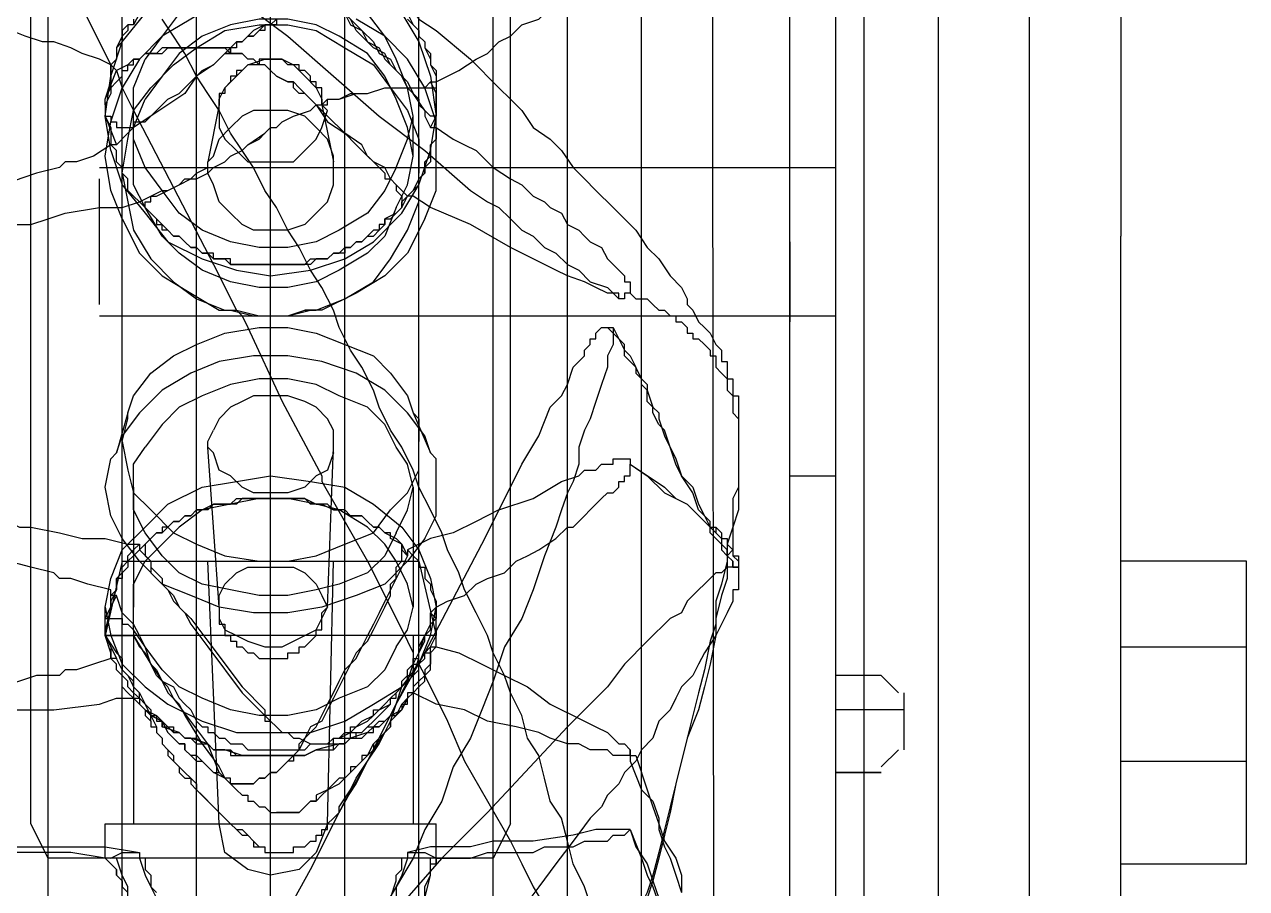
# Model space of a CAD drawing. Header units: millimetres. Extents: x 183355 to 194386, y -190559 to -183233.
# Drawn here: x 186715.4 to 186856, y -186928.1 to -186828.7 of the extents above; entities that cross this region are included whole.
import ezdxf

# ---------------------------------------------------------------- set-up
doc = ezdxf.new("R2010")
doc.units = ezdxf.units.MM
doc.header["$LTSCALE"] = 13
doc.layers.add('1', color=4, linetype='Continuous')

# ---------------------------------------------------------------- blocks, each defined once
blk = doc.blocks.new('A$C6BCA710F')
at = {"layer": '1'}
for points in [[(95.86, 525.93), (95.86, 5.25)], [(104.4, 525.27), (104.4, 5.25)], [(112.93, 525.27), (112.93, 5.25)], [(121.47, 525.27), (121.47, 5.25)], [(130, 525.27), (130, 5.25)], [(138.54, 525.27), (138.54, 5.25)], [(147.08, 525.27), (147.08, 5.25)], [(155.61, 525.27), (155.61, 5.25)], [(164.15, 524.61), (164.15, 5.25)], [(172.68, 523.3), (172.03, 7.22)], [(181.22, 520.02), (181.22, 10.51)], [(189.75, 515.42), (189.75, 15.1)], [(198.29, 508.86), (198.29, 21.67)], [(162.83, 332.23), (163.49, 334.2), (164.8, 336.17), (165.46, 338.14), (166.12, 340.11)], [(208.79, 461.58), (208.79, 216.02)], [(219.3, 461.58), (219.3, 263.95)], [(162.83, 332.23), (164.15, 335.52), (164.8, 337.49), (165.46, 338.8), (166.12, 340.77)], [(163.49, 323.7), (164.8, 327.64), (165.46, 329.61), (166.12, 331.58), (166.77, 333.55), (168.09, 335.52), (168.74, 337.49), (168.74, 339.46)], [(160.86, 275.77), (160.86, 276.42), (160.21, 277.74), (160.21, 278.39), (160.21, 279.05), (159.55, 281.02), (158.89, 282.99), (158.24, 284.96), (157.58, 286.27), (156.92, 288.24), (156.92, 290.21), (156.27, 292.18), (155.61, 293.49), (154.95, 295.46), (154.3, 297.43), (152.98, 300.72), (151.67, 304.66), (150.36, 307.94), (148.39, 311.22), (147.08, 315.16), (145.76, 318.44), (144.45, 321.73), (142.48, 325.01), (141.17, 328.95), (139.2, 332.23), (137.88, 335.52), (135.91, 338.8), (133.94, 342.08)], [(174.65, 300.72), (175.31, 300.72), (175.31, 301.37), (175.31, 302.03), (175.31, 302.69), (175.31, 303.34), (175.31, 304), (175.31, 304.66), (174.65, 304.66), (174.65, 305.97), (174, 307.28), (173.34, 308.6), (172.68, 309.91), (171.37, 311.88), (170.71, 313.19), (170.06, 314.51), (168.74, 315.82), (168.09, 317.13), (167.43, 318.44), (166.12, 319.76), (165.46, 321.73), (164.15, 323.04), (163.49, 324.35), (162.18, 325.67), (161.52, 326.98), (160.21, 328.29), (159.55, 329.61), (158.24, 330.92), (156.27, 333.55), (154.3, 336.17), (152.33, 338.8), (150.36, 341.43)], [(175.31, 302.03), (174.65, 302.03), (174, 302.03), (173.34, 302.69), (172.68, 302.69), (172.03, 303.34), (171.37, 304), (170.71, 304.66), (169.4, 305.97), (168.74, 307.28), (167.43, 307.94), (164.8, 310.57), (162.18, 313.19), (160.21, 315.82), (155.61, 320.41), (146.42, 330.26), (141.17, 335.52), (136.57, 340.77)], [(162.83, 324.35), (164.15, 327.64), (165.46, 328.95), (166.12, 330.92), (166.12, 332.23), (166.77, 334.2), (167.43, 335.52), (168.09, 337.49), (168.74, 339.46)], [(122.78, 342.74), (126.06, 336.83), (129.35, 330.26), (132.63, 324.35), (135.91, 317.79), (139.2, 311.88), (145.76, 299.4), (149.05, 292.84), (150.36, 290.21), (152.33, 286.93), (153.64, 283.65), (154.95, 282.33), (155.61, 281.02), (156.27, 279.05), (157.58, 277.74), (157.58, 277.08), (158.24, 276.42), (158.24, 275.77), (158.89, 275.77), (158.89, 275.11), (159.55, 274.45), (160.21, 274.45)], [(103.74, 337.49), (104.4, 338.14), (104.4, 338.8), (105.05, 339.46)], [(135.26, 340.11), (135.91, 338.14), (135.91, 337.49), (136.57, 336.83), (136.57, 336.17), (136.57, 335.52)], [(137.23, 335.52), (136.57, 337.49), (135.91, 338.8), (135.91, 340.11)], [(105.05, 340.11), (105.05, 338.8), (104.4, 337.49), (103.74, 335.52)], [(106.37, 335.52), (107.02, 337.49), (107.68, 338.8), (108.34, 339.46)], [(107.02, 335.52), (107.02, 336.17), (107.02, 336.83), (107.68, 337.49), (107.68, 338.8), (108.34, 340.11)], [(139.2, 340.77), (139.2, 338.8), (139.85, 337.49), (139.85, 336.83), (139.85, 336.17)], [(139.2, 340.11), (139.85, 337.49), (139.85, 335.52)], [(158.24, 340.77), (157.58, 338.8), (156.27, 336.17), (155.61, 333.55), (154.95, 330.92), (153.64, 328.95), (152.98, 326.32), (152.33, 323.7), (151.02, 321.73), (150.36, 319.1), (149.05, 316.48), (148.39, 314.51), (147.08, 311.88), (146.42, 309.91), (145.11, 307.28), (143.79, 304.66), (143.14, 302.69), (141.82, 300.06), (141.17, 298.09), (139.85, 295.46), (138.54, 292.84), (137.88, 290.87), (136.57, 288.24), (135.26, 286.27), (133.94, 283.65), (133.29, 281.68), (131.97, 279.05), (130.66, 277.08), (129.35, 274.45), (128.69, 272.48), (127.38, 269.86), (126.06, 267.89), (124.75, 265.26), (123.44, 263.29), (122.13, 260.67), (120.81, 258.7), (119.5, 256.07), (118.19, 254.1), (116.87, 252.13), (115.56, 249.5), (114.25, 247.53), (112.93, 245.56), (111.62, 242.94), (110.31, 240.97), (108.99, 239)], [(117.53, 272.48), (118.19, 273.14), (118.84, 274.45), (122.78, 282.99), (127.38, 291.52), (127.38, 292.18), (132.63, 301.37), (133.94, 304), (137.23, 310.57), (137.88, 311.88), (137.88, 313.19), (138.54, 313.19), (139.2, 314.51), (141.82, 319.76), (143.79, 324.35), (146.42, 328.95), (149.05, 333.55), (150.36, 336.17), (151.67, 338.8), (153.64, 342.08)], [(166.77, 332.23), (166.12, 334.86), (165.46, 337.49), (164.8, 339.46), (164.15, 340.77), (164.15, 342.08), (164.15, 342.74), (163.49, 343.4), (163.49, 344.71), (162.83, 345.36), (162.83, 346.02), (162.18, 346.68), (162.18, 347.99), (161.52, 349.3), (160.21, 350.62), (160.21, 351.27)], [(166.77, 332.89), (166.12, 335.52), (165.46, 338.14), (164.8, 340.11), (164.8, 340.77), (164.8, 341.43), (164.15, 342.74), (164.15, 343.4), (163.49, 344.05), (163.49, 344.71), (162.83, 345.36), (162.83, 346.68), (162.18, 347.99), (161.52, 349.3), (160.86, 351.27)], [(186.47, 184.5), (186.47, 340.77)], [(103.74, 337.49), (103.74, 336.83), (103.08, 336.17), (102.43, 335.52)], [(102.43, 335.52), (103.08, 336.17), (103.74, 336.83), (103.74, 337.49)], [(128.03, 331.58), (126.72, 334.86), (124.75, 336.83), (121.47, 337.49), (118.84, 336.83), (116.22, 334.86), (115.56, 331.58)], [(139.85, 336.17), (140.51, 336.17), (140.51, 335.52)], [(140.51, 335.52), (140.51, 336.17)], [(219.3, 336.17), (233.75, 336.17), (233.75, 301.37), (219.3, 301.37)], [(103.08, 335.52), (102.43, 335.52), (98.49, 334.86), (93.89, 334.86), (89.95, 334.86), (85.36, 334.86), (76.82, 334.2), (72.88, 334.2), (70.91, 334.2), (69.6, 333.55), (68.94, 333.55), (68.29, 333.55)], [(68.29, 333.55), (68.94, 333.55), (69.6, 333.55), (70.91, 333.55), (72.88, 333.55), (76.82, 333.55), (85.36, 334.2), (89.95, 334.2), (93.89, 334.2), (102.43, 334.2), (106.37, 334.86)], [(95.86, 335.52), (93.89, 331.58)], [(147.08, 335.52), (95.86, 335.52)], [(95.86, 335.52), (95.86, 314.51)], [(140.51, 335.52), (102.43, 335.52)], [(102.43, 335.52), (102.43, 331.58)], [(103.08, 335.52), (104.4, 334.86), (106.37, 334.86)], [(106.37, 334.86), (106.37, 335.52)], [(107.68, 319.76), (107.68, 320.41), (108.34, 320.41), (108.34, 321.07), (108.99, 321.73), (108.99, 322.38), (109.65, 323.04), (110.31, 323.7), (110.31, 324.35), (110.96, 325.01), (110.96, 325.67), (111.62, 326.32), (112.28, 326.32), (112.93, 326.98), (112.93, 327.64), (114.25, 328.95), (114.9, 329.61), (115.56, 330.26), (116.22, 330.92), (116.87, 331.58), (117.53, 332.23), (118.19, 332.89), (118.84, 332.89), (119.5, 333.55), (119.5, 334.2), (120.16, 334.2), (120.81, 334.2), (120.81, 334.86), (121.47, 334.86), (122.13, 334.86), (122.78, 334.86)], [(107.68, 319.1), (108.34, 320.41), (108.34, 321.07), (108.99, 321.73), (108.99, 322.38), (109.65, 323.04), (109.65, 323.7), (110.31, 324.35), (110.96, 325.01), (111.62, 325.67), (112.28, 326.32), (112.28, 326.98), (112.93, 327.64), (113.59, 328.29), (114.9, 329.61), (115.56, 330.26), (116.22, 330.92), (116.87, 331.58), (117.53, 332.23), (118.19, 332.23), (118.84, 332.89), (119.5, 333.55), (120.16, 334.2), (120.81, 334.2), (120.81, 334.86), (121.47, 334.86), (122.13, 334.86), (122.78, 334.86)], [(122.78, 334.86), (124.09, 334.86), (124.09, 334.2), (124.75, 334.2), (125.41, 334.2), (126.06, 333.55)], [(137.23, 334.86), (137.23, 335.52)], [(137.23, 334.86), (139.2, 334.86), (140.51, 335.52), (143.14, 335.52), (144.45, 335.52), (146.42, 334.86), (147.73, 334.86), (149.05, 334.86), (150.36, 334.86), (151.67, 334.86), (152.98, 334.2), (154.95, 334.2), (156.27, 334.2), (157.58, 333.55), (158.89, 333.55), (159.55, 333.55), (160.21, 333.55), (160.86, 332.89), (161.52, 332.89), (162.18, 332.89), (162.83, 332.23)], [(156.27, 332.89), (151.67, 333.55), (149.05, 333.55), (147.08, 333.55), (144.45, 334.2), (142.48, 334.2), (139.85, 334.2), (137.23, 334.86)], [(140.51, 335.52), (140.51, 331.58)], [(149.05, 331.58), (147.08, 335.52)], [(147.08, 335.52), (147.08, 295.46)], [(126.06, 333.55), (126.72, 333.55), (126.72, 332.89), (127.38, 332.89), (127.38, 332.23), (128.03, 332.23), (128.03, 331.58), (128.69, 330.92), (129.35, 330.26), (130, 328.95), (131.32, 326.98), (131.97, 325.67), (132.63, 324.35), (133.94, 322.38), (134.6, 321.07), (135.26, 319.76), (135.91, 317.79), (136.57, 316.48), (137.23, 315.16), (137.88, 313.19), (138.54, 311.88), (139.2, 309.91)], [(126.06, 333.55), (126.72, 333.55), (126.72, 332.89), (127.38, 332.89), (127.38, 332.23), (128.03, 332.23), (128.03, 331.58), (128.69, 330.92), (129.35, 330.26), (129.35, 329.61), (130.66, 327.64), (131.32, 326.32), (132.63, 324.35), (133.29, 323.04), (134.6, 321.07), (135.26, 319.76), (135.91, 317.79), (136.57, 315.82), (137.88, 314.51), (138.54, 312.54), (138.54, 311.88), (139.2, 310.57), (139.2, 309.91), (139.85, 308.6), (139.85, 307.28), (140.51, 306.63)], [(161.52, 332.23), (160.86, 332.23), (160.21, 332.23), (158.89, 332.23), (156.27, 332.89)], [(162.83, 332.23), (162.18, 332.23), (161.52, 332.23)], [(172.68, 309.91), (172.03, 313.19), (171.37, 315.82), (170.71, 318.44), (169.4, 321.73), (168.09, 326.98), (167.43, 330.26), (166.77, 332.89)], [(172.03, 310.57), (171.37, 313.85), (170.71, 316.48), (170.06, 319.1), (169.4, 321.73), (168.09, 326.98), (167.43, 329.61), (166.77, 332.23)], [(93.89, 331.58), (93.89, 315.16)], [(102.43, 331.58), (140.51, 331.58)], [(105.71, 309.91), (105.71, 331.58)], [(115.56, 331.58), (114.25, 301.37)], [(115.56, 331.58), (128.03, 331.58)], [(128.03, 331.58), (128.69, 301.37)], [(137.88, 309.91), (137.88, 331.58)], [(149.05, 331.58), (149.05, 292.84)], [(118.19, 328.29), (118.84, 328.29), (118.84, 328.95), (119.5, 328.95), (120.16, 329.61), (120.81, 329.61), (121.47, 330.26), (122.13, 330.26)], [(122.13, 330.26), (122.78, 330.26), (123.44, 330.26), (124.09, 330.26), (124.75, 330.26), (125.41, 329.61), (126.06, 328.95), (126.72, 328.95), (127.38, 328.29), (128.03, 327.64), (129.35, 326.98), (130, 326.32), (130.66, 325.67), (131.32, 325.01), (131.97, 324.35), (132.63, 323.7), (133.29, 322.38), (133.94, 321.73), (134.6, 321.07)], [(137.23, 317.13), (136.57, 318.44), (135.91, 319.1), (135.26, 319.76), (135.26, 320.41), (134.6, 321.07), (133.94, 321.73), (133.29, 322.38), (133.29, 323.04), (132.63, 323.7), (131.97, 323.7), (131.97, 324.35), (131.32, 325.01), (130.66, 325.01), (130.66, 325.67), (130, 326.32), (129.35, 326.32), (128.69, 326.98), (128.03, 327.64), (126.72, 328.29), (126.72, 328.95), (126.06, 328.95), (125.41, 329.61), (124.75, 330.26), (124.09, 330.26), (123.44, 330.26), (122.78, 330.26), (122.13, 330.26)], [(102.43, 307.94), (103.08, 307.94), (103.74, 307.94), (104.4, 307.94), (104.4, 308.6), (105.05, 308.6), (105.71, 309.25), (105.71, 309.91), (107.68, 313.19), (108.99, 315.16), (109.65, 316.48), (110.96, 317.79), (111.62, 319.1), (113.59, 322.38), (115.56, 325.01), (116.22, 326.32), (116.87, 326.98), (117.53, 327.64), (118.19, 328.29)], [(118.19, 328.29), (117.53, 327.64), (116.87, 326.98), (116.87, 326.32), (116.22, 326.32), (115.56, 325.67), (114.25, 322.38), (112.28, 319.76), (110.31, 317.13), (109.65, 315.82), (108.34, 314.51), (107.68, 313.19), (107.02, 311.22), (106.37, 309.91), (105.71, 308.6), (105.05, 307.94), (104.4, 307.28), (103.74, 305.31), (103.08, 305.31)], [(104.4, 312.54), (104.4, 313.85), (105.05, 314.51), (105.71, 315.82), (106.37, 316.48), (107.02, 317.79), (107.68, 318.44), (107.68, 319.1), (108.34, 319.1), (108.99, 319.76), (109.65, 321.07), (110.31, 321.73), (110.96, 322.38), (111.62, 322.38), (111.62, 323.04), (112.28, 323.7), (112.93, 324.35), (113.59, 324.35), (114.25, 325.01), (114.9, 325.67), (115.56, 325.67), (116.22, 326.32), (116.87, 326.98), (117.53, 326.98), (118.19, 326.98), (118.84, 326.98), (119.5, 326.98), (120.16, 326.32), (120.81, 326.32), (121.47, 325.67), (122.13, 325.67), (122.78, 325.01), (123.44, 324.35), (124.09, 323.7), (124.75, 323.04), (124.75, 322.38), (126.72, 320.41), (127.38, 319.1), (128.03, 317.79), (128.69, 316.48), (129.35, 315.16), (130, 313.85), (131.32, 312.54), (131.97, 311.22), (132.63, 310.57), (133.29, 309.25), (133.94, 307.94), (134.6, 306.63), (135.26, 305.31), (135.26, 304.66), (135.26, 304), (135.91, 303.34), (135.91, 302.69), (135.91, 302.03), (136.57, 301.37), (136.57, 300.72), (136.57, 300.06), (136.57, 299.4)], [(137.23, 300.72), (136.57, 302.03), (135.91, 303.34), (135.26, 304.66), (134.6, 305.97), (133.94, 307.28), (133.29, 308.6), (132.63, 309.91), (131.97, 311.22), (131.32, 311.88), (130.66, 313.19), (130, 314.51), (129.35, 315.82), (128.69, 317.13), (128.03, 318.44), (127.38, 319.76), (126.06, 320.41), (125.41, 321.73), (124.75, 323.04), (124.09, 323.7), (124.09, 324.35), (123.44, 324.35), (122.78, 325.01), (122.13, 325.67), (121.47, 325.67), (120.81, 326.32), (120.16, 326.32), (119.5, 326.98), (118.84, 326.98), (118.19, 326.98), (117.53, 326.98), (116.87, 326.98), (116.22, 326.32), (114.9, 325.67), (114.25, 325.01), (113.59, 324.35), (112.93, 323.7), (112.28, 323.7), (111.62, 323.04), (111.62, 322.38), (110.96, 322.38), (110.31, 321.73), (109.65, 321.07), (108.99, 319.76)], [(191.72, 325.67), (186.47, 325.67), (191.72, 325.67), (186.47, 325.67)], [(193.69, 323.04), (191.72, 325.01)], [(107.02, 318.44), (108.34, 319.1), (108.34, 319.76), (108.99, 319.76), (109.65, 320.41), (110.31, 320.41), (110.31, 321.07), (110.96, 321.07), (111.62, 321.73), (112.28, 321.73), (112.93, 321.73), (113.59, 322.38), (114.25, 322.38), (114.9, 323.04), (115.56, 323.04), (116.22, 323.04), (116.87, 323.04), (117.53, 323.7), (118.19, 323.7), (118.84, 323.7), (119.5, 323.7), (120.16, 323.7), (120.81, 323.7), (121.47, 323.7), (122.13, 323.7), (122.78, 323.7), (123.44, 323.7), (124.09, 323.7), (124.75, 323.7), (125.41, 323.7)], [(136.57, 318.44), (135.91, 319.1), (135.26, 319.1), (133.94, 320.41), (133.29, 320.41), (132.63, 321.07), (130.66, 321.73), (130, 322.38), (129.35, 322.38), (126.72, 323.04), (125.41, 323.7), (123.44, 323.7), (122.78, 323.7), (121.47, 323.7), (119.5, 323.7), (118.84, 323.7), (118.19, 323.7), (116.22, 323.04), (114.9, 323.04), (114.25, 322.38), (112.28, 321.73), (111.62, 321.73), (110.96, 321.07), (108.99, 320.41), (108.99, 319.76), (107.68, 319.1)], [(107.68, 319.1), (108.99, 319.76), (108.99, 320.41), (109.65, 320.41), (110.31, 321.07), (110.96, 321.07), (111.62, 321.73), (112.28, 321.73), (112.93, 322.38), (113.59, 322.38), (114.25, 322.38), (114.9, 323.04), (115.56, 323.04), (116.22, 323.04), (116.87, 323.04), (116.87, 323.7), (117.53, 323.7), (118.19, 323.7), (118.84, 323.7), (119.5, 323.7), (120.16, 323.7), (120.81, 323.7), (121.47, 323.7), (122.13, 323.7), (122.78, 323.7), (123.44, 323.7), (124.09, 323.7), (125.41, 323.7)], [(125.41, 323.7), (126.72, 323.04)], [(161.52, 323.7), (160.86, 323.7), (160.21, 323.04), (158.24, 323.04), (156.92, 322.38), (155.61, 322.38), (153.64, 321.73), (152.33, 321.07), (149.7, 320.41), (146.42, 319.76), (143.79, 318.44), (140.51, 317.79), (137.88, 316.48), (137.23, 316.48)], [(162.83, 323.7), (162.18, 323.7), (161.52, 323.7)], [(162.83, 323.7), (162.83, 324.35)], [(162.83, 323.7), (162.83, 323.04)], [(162.83, 323.04), (162.83, 323.7), (163.49, 323.7)], [(219.3, 324.35), (233.75, 324.35)], [(105.71, 309.91), (106.37, 311.22), (107.02, 311.88), (107.68, 313.19), (108.34, 313.85), (108.99, 315.16), (110.31, 315.82), (110.96, 317.13), (111.62, 317.79), (112.28, 318.44), (112.93, 319.76), (113.59, 320.41), (114.25, 320.41), (114.25, 321.07), (114.9, 321.07), (115.56, 321.73), (116.22, 321.73), (116.87, 322.38), (117.53, 322.38), (118.19, 322.38), (118.84, 323.04), (119.5, 323.04), (120.16, 323.04), (120.81, 323.04), (121.47, 323.04), (122.13, 323.04), (122.78, 323.04), (123.44, 323.04), (124.09, 323.04), (124.75, 323.04), (125.41, 323.04), (126.06, 322.38), (126.72, 322.38), (127.38, 322.38), (128.03, 322.38), (128.69, 321.73), (129.35, 321.73), (130, 321.73), (130.66, 321.73), (130.66, 321.07), (131.32, 321.07), (131.97, 321.07), (132.63, 320.41), (133.29, 320.41), (133.94, 319.76), (134.6, 319.76), (135.26, 319.1), (136.57, 318.44)], [(107.02, 299.4), (107.02, 300.06), (107.02, 300.72), (107.68, 301.37), (107.68, 302.03), (108.34, 302.69), (108.99, 303.34), (108.99, 304), (109.65, 304.66), (110.31, 305.31), (110.96, 306.63), (112.28, 307.94), (114.25, 310.57), (118.19, 315.82), (120.81, 318.44), (120.81, 319.1), (121.47, 319.76), (122.13, 320.41), (122.78, 321.07), (123.44, 321.07), (124.09, 321.73), (124.75, 321.73), (126.06, 322.38)], [(126.06, 322.38), (126.72, 322.38), (127.38, 322.38), (128.03, 322.38), (128.69, 322.38), (128.69, 321.73), (129.35, 321.73), (130.66, 321.07), (130.66, 320.41), (131.32, 320.41), (132.63, 319.76), (133.29, 319.1), (133.29, 318.44), (133.94, 318.44), (134.6, 317.79), (135.26, 317.13), (135.91, 316.48), (136.57, 315.82), (137.23, 315.16), (137.23, 314.51), (137.88, 314.51), (138.54, 313.85), (138.54, 313.19), (139.2, 312.54), (139.2, 311.88), (139.85, 311.88), (139.85, 311.22), (140.51, 309.91)], [(126.06, 322.38), (126.72, 322.38), (127.38, 322.38), (128.03, 322.38), (128.69, 322.38), (128.69, 321.73), (129.35, 321.73), (130, 321.07), (130.66, 321.07), (131.32, 320.41), (131.97, 319.76), (133.29, 319.1), (133.94, 318.44), (135.26, 317.79), (135.26, 317.13), (135.91, 316.48), (136.57, 315.82), (137.23, 315.16), (137.88, 314.51), (137.88, 313.85), (138.54, 313.19), (139.2, 312.54), (139.2, 311.88), (139.85, 311.22)], [(126.72, 323.04), (128.03, 323.04), (128.69, 323.04), (129.35, 322.38), (130, 322.38), (130.66, 321.73), (131.32, 321.73), (131.97, 321.73), (132.63, 321.07), (133.29, 321.07), (133.29, 320.41), (133.94, 320.41), (134.6, 319.76), (135.26, 319.1), (135.91, 319.1), (136.57, 317.79), (137.23, 317.79), (137.23, 317.13), (137.88, 316.48), (138.54, 315.82), (139.2, 315.16), (139.2, 314.51), (139.85, 313.85), (139.85, 313.19), (139.85, 312.54), (139.85, 311.88), (140.51, 311.22), (140.51, 310.57), (140.51, 309.25)], [(126.72, 323.04), (127.38, 323.04), (128.03, 323.04), (128.69, 323.04), (128.69, 322.38), (129.35, 322.38), (130, 322.38), (130.66, 321.73), (131.32, 321.73), (131.32, 321.07), (131.97, 321.07), (132.63, 320.41), (133.29, 319.76), (133.94, 319.1), (134.6, 318.44), (135.26, 317.79), (135.26, 317.13), (135.91, 317.13), (135.91, 316.48), (136.57, 315.82), (136.57, 315.16), (137.23, 314.51), (137.23, 313.85), (137.88, 313.19), (137.88, 312.54), (138.54, 312.54), (138.54, 311.22), (139.2, 309.91)], [(140.51, 311.22), (143.14, 311.88), (145.76, 313.19), (148.39, 314.51), (151.02, 315.82), (153.64, 317.79), (154.95, 318.44), (156.27, 319.1), (157.58, 319.76), (158.89, 320.41), (160.21, 321.07), (160.86, 321.73), (161.52, 322.38), (162.18, 322.38), (162.83, 323.04)], [(194.35, 323.04), (194.35, 316.48)], [(106.37, 300.06), (107.68, 301.37), (107.68, 302.69), (108.34, 303.34), (109.65, 304.66), (110.31, 305.97), (111.62, 307.28), (112.28, 308.6), (114.25, 311.22), (118.19, 316.48), (119.5, 317.79), (120.16, 318.44), (120.81, 319.1), (120.81, 319.76), (121.47, 319.76), (122.13, 320.41), (122.78, 321.07)], [(107.02, 315.82), (109.65, 317.79), (113.59, 319.76), (117.53, 321.07), (121.47, 321.07), (126.06, 321.07), (130, 319.76), (133.29, 317.79), (136.57, 315.82), (138.54, 313.19), (139.85, 309.91), (140.51, 306.63)], [(134.6, 321.07), (135.26, 320.41), (135.26, 319.76), (135.91, 319.1), (136.57, 318.44)], [(91.92, 318.44), (94.55, 318.44), (96.52, 318.44), (101.77, 317.79), (103.74, 317.13), (106.37, 317.13), (105.71, 316.48), (105.05, 315.82), (105.05, 315.16), (104.4, 314.51), (103.74, 313.85), (103.74, 313.19), (103.08, 312.54)], [(103.08, 312.54), (101.11, 313.19), (99.14, 313.85), (97.83, 313.85), (97.17, 314.51), (94.55, 314.51), (92.58, 315.16), (90.61, 315.82), (87.98, 316.48), (86.01, 316.48), (84.04, 317.13), (81.42, 317.79), (79.45, 317.79), (77.48, 318.44), (72.88, 319.1), (70.91, 319.1), (69.6, 319.76), (68.94, 319.76)], [(108.99, 319.76), (107.68, 319.1), (107.02, 317.79), (106.37, 317.13), (106.37, 316.48), (105.71, 315.82), (105.71, 315.16), (105.05, 314.51), (104.4, 313.85)], [(107.68, 319.76), (107.68, 319.1), (106.37, 317.79)], [(107.02, 318.44), (107.02, 319.1), (107.68, 319.76)], [(106.37, 317.79), (105.71, 317.13), (105.05, 316.48), (104.4, 315.82), (104.4, 315.16), (104.4, 314.51), (103.74, 313.85), (103.74, 313.19), (103.08, 312.54)], [(135.91, 311.22), (134.6, 313.85), (132.63, 315.82), (129.35, 317.13), (126.72, 318.44), (123.44, 319.1), (120.16, 319.1), (116.87, 318.44), (113.59, 317.13), (110.96, 315.82), (108.99, 313.85), (107.02, 311.22), (105.71, 309.25), (105.71, 306.63)], [(107.68, 319.1), (107.02, 318.44), (106.37, 317.79)], [(106.37, 317.79), (107.02, 318.44)], [(106.37, 317.79), (107.02, 318.44)], [(106.37, 317.13), (106.37, 317.79)], [(107.02, 318.44), (107.68, 319.1)], [(136.57, 318.44), (137.23, 317.13)], [(137.23, 317.13), (136.57, 317.79), (136.57, 318.44)], [(194.35, 318.44), (186.47, 318.44)], [(137.23, 316.48), (137.23, 317.13)], [(140.51, 311.22), (139.85, 311.88), (139.85, 312.54), (139.85, 313.19), (139.2, 313.85), (139.2, 314.51), (138.54, 315.16), (137.88, 315.82), (137.88, 316.48), (137.23, 316.48)], [(191.72, 314.51), (193.69, 316.48)], [(93.89, 315.16), (93.89, 262.63)], [(104.4, 313.19), (107.02, 315.82)], [(95.86, 314.51), (95.86, 261.98)], [(104.4, 313.85), (103.74, 312.54)], [(104.4, 313.85), (104.4, 312.54)], [(191.72, 314.51), (186.47, 314.51)], [(102.43, 306.63), (103.08, 309.91), (104.4, 313.19)], [(102.43, 309.91), (103.74, 311.88), (104.4, 312.54)], [(102.43, 309.91), (103.74, 312.54)], [(103.74, 312.54), (103.08, 312.54)], [(103.08, 312.54), (103.08, 311.88)], [(103.08, 311.22), (103.08, 312.54)], [(115.56, 306.63), (115.56, 307.28), (115.56, 307.94), (115.56, 308.6), (116.22, 308.6), (116.22, 309.25), (116.22, 309.91), (116.87, 309.91), (116.87, 310.57), (117.53, 310.57), (117.53, 311.22), (118.19, 311.22), (118.84, 311.88), (119.5, 311.88), (120.16, 312.54), (120.81, 312.54), (121.47, 312.54), (122.13, 312.54), (122.78, 312.54), (123.44, 312.54), (123.44, 311.88), (124.09, 311.88), (124.75, 311.88), (124.75, 311.22), (125.41, 311.22), (126.06, 310.57), (126.72, 309.91), (126.72, 309.25), (127.38, 309.25), (127.38, 308.6), (127.38, 307.94), (127.38, 307.28), (128.03, 306.63)], [(103.08, 311.88), (102.43, 309.91)], [(102.43, 309.91), (103.08, 311.22)], [(115.56, 306.63), (115.56, 307.94), (116.22, 309.25), (117.53, 309.91), (118.84, 310.57), (120.81, 311.22), (122.78, 311.22), (124.09, 310.57), (125.41, 309.91), (126.72, 309.25), (127.38, 307.94), (128.03, 306.63)], [(135.91, 311.22), (137.23, 309.25)], [(139.85, 311.22), (140.51, 311.22)], [(139.85, 311.22), (140.51, 309.91)], [(140.51, 311.22), (140.51, 310.57)], [(219.3, 311.22), (233.75, 311.22)], [(102.43, 309.25), (102.43, 309.91)], [(102.43, 309.91), (102.43, 309.25)], [(140.51, 309.91), (102.43, 309.91)], [(102.43, 309.91), (105.71, 309.91)], [(104.4, 301.37), (102.43, 309.91)], [(137.88, 309.91), (105.71, 309.91)], [(140.51, 309.91), (137.88, 309.91)], [(138.54, 301.37), (140.51, 309.91)], [(139.2, 309.91), (139.85, 309.25), (139.85, 308.6), (140.51, 307.94)], [(140.51, 310.57), (140.51, 309.91)], [(140.51, 309.25), (140.51, 309.91)], [(174, 299.4), (174, 300.72), (174, 301.37), (173.34, 304), (172.68, 305.97), (172.68, 308.6), (172.03, 310.57)], [(174, 300.72), (174, 303.34), (173.34, 305.31), (172.68, 307.94), (172.68, 309.91)], [(136.57, 299.4), (135.26, 298.75), (135.26, 298.09), (134.6, 298.09), (133.94, 297.43), (133.29, 297.43), (132.63, 296.78), (131.97, 296.12), (131.32, 296.12), (130.66, 296.12), (130, 295.46), (129.35, 295.46), (128.69, 295.46), (128.03, 294.81), (127.38, 294.81), (126.72, 294.81), (126.06, 294.81), (125.41, 294.15), (124.75, 294.15), (124.09, 294.15), (123.44, 294.15), (122.78, 294.15), (122.13, 294.15), (121.47, 294.15), (120.81, 294.15), (120.16, 294.15), (119.5, 294.15), (118.84, 294.15), (118.19, 294.15), (117.53, 294.81), (116.87, 294.81), (116.22, 294.81), (115.56, 294.81), (114.9, 294.81), (114.25, 295.46), (113.59, 295.46), (112.93, 295.46), (112.28, 296.12), (111.62, 296.12), (110.96, 296.78), (110.31, 296.78), (109.65, 297.43), (108.99, 297.43), (108.99, 298.09), (108.34, 298.09), (107.68, 298.75), (107.02, 299.4), (106.37, 300.06), (105.71, 300.72), (105.05, 301.37), (105.05, 302.03), (104.4, 302.69), (104.4, 303.34), (103.74, 303.34), (103.74, 304), (103.74, 304.66), (103.08, 305.97), (103.08, 306.63), (102.43, 309.25)], [(102.43, 309.25), (102.43, 307.94)], [(102.43, 309.25), (102.43, 306.63)], [(102.43, 307.94), (103.74, 305.31)], [(102.43, 307.94), (103.08, 306.63), (103.08, 305.31)], [(137.23, 309.25), (137.88, 306.63)], [(139.85, 307.28), (140.51, 307.94)], [(140.51, 309.25), (140.51, 308.6), (140.51, 307.94)], [(140.51, 309.25), (140.51, 306.63)], [(140.51, 307.28), (140.51, 307.94)], [(102.43, 306.63), (103.08, 303.34)], [(105.71, 306.63), (105.71, 304), (107.02, 301.37)], [(105.71, 292.84), (105.71, 306.63)], [(139.2, 298.75), (137.23, 301.37), (134.6, 304), (131.32, 305.31), (127.38, 306.63), (123.44, 307.28), (119.5, 307.28), (115.56, 306.63), (112.28, 305.31), (108.99, 304), (106.37, 301.37)], [(137.88, 306.63), (137.23, 304), (135.91, 301.37), (134.6, 299.4), (132.63, 297.43), (129.35, 295.46), (126.72, 294.81), (123.44, 294.15), (120.16, 294.15), (116.87, 294.81), (113.59, 295.46), (110.96, 297.43), (108.99, 299.4), (107.02, 301.37)], [(115.56, 306.63), (114.25, 288.24)], [(115.56, 306.63), (115.56, 305.31), (116.22, 304), (117.53, 302.69), (118.84, 302.03), (120.81, 302.03), (122.78, 302.03), (124.09, 302.03), (125.41, 302.69), (126.72, 304), (127.38, 305.31), (128.03, 306.63)], [(128.03, 306.63), (128.69, 288.24)], [(137.23, 300.06), (137.88, 300.72), (138.54, 301.37), (138.54, 302.03), (139.2, 302.03), (139.2, 302.69), (139.2, 303.34), (139.85, 304), (139.85, 304.66), (140.51, 305.97), (140.51, 306.63), (141.82, 305.97), (143.79, 305.31), (145.11, 304), (146.42, 303.34), (148.39, 302.69), (149.7, 301.37), (151.02, 300.72), (152.33, 300.06), (154.3, 298.75), (155.61, 297.43), (156.27, 297.43), (156.92, 296.78), (157.58, 296.12), (158.24, 295.46), (158.89, 294.81), (159.55, 294.15), (160.21, 293.49), (160.86, 293.49), (161.52, 292.84), (161.52, 292.18), (162.18, 292.18), (162.18, 291.52), (162.83, 291.52), (162.83, 290.87), (162.83, 290.21)], [(137.88, 292.84), (137.88, 306.63)], [(139.85, 303.34), (140.51, 306.63)], [(140.51, 306.63), (140.51, 307.28)], [(103.08, 305.31), (103.08, 304.66), (100.46, 304), (98.49, 303.34), (97.17, 303.34), (96.52, 302.69), (93.89, 302.03)], [(103.08, 305.31), (103.74, 304.66), (103.74, 303.34), (104.4, 302.69), (104.4, 302.03), (105.05, 301.37), (105.05, 300.72), (105.71, 300.06), (106.37, 299.4)], [(135.91, 298.09), (134.6, 300.72), (132.63, 302.69), (129.35, 304), (126.72, 304.66), (123.44, 305.31), (120.16, 305.31), (116.87, 304.66), (113.59, 304), (110.96, 302.69), (108.99, 300.72), (107.02, 298.09), (105.71, 295.46), (105.71, 292.84)], [(103.08, 303.34), (104.4, 300.06)], [(138.54, 300.06), (139.85, 303.34)], [(93.89, 302.03), (91.27, 301.37), (87.98, 300.72), (85.36, 299.4), (82.07, 298.75), (80.76, 298.75), (79.45, 298.09), (78.13, 298.09), (76.16, 297.43), (73.54, 296.78), (71.57, 296.78), (70.25, 296.12), (69.6, 296.12), (68.94, 296.12), (68.94, 295.46), (68.29, 295.46), (68.94, 295.46), (68.94, 294.81)], [(106.37, 301.37), (104.4, 298.75), (103.08, 296.12), (102.43, 292.84)], [(104.4, 301.37), (138.54, 301.37)], [(107.68, 295.46), (110.31, 298.09), (112.93, 299.4), (116.22, 300.72), (120.16, 301.37), (123.44, 301.37), (126.72, 300.72), (130, 299.4), (133.29, 298.09), (135.26, 295.46), (137.23, 293.49), (138.54, 290.87), (138.54, 287.59)], [(175.31, 302.03), (174.65, 302.03), (174.65, 301.37), (174, 300.72), (174, 300.06), (173.34, 299.4), (172.68, 298.75), (172.03, 298.09), (172.03, 296.78), (170.71, 295.46), (170.06, 293.49), (168.74, 291.52), (168.09, 290.21), (167.43, 288.24), (166.77, 286.27), (166.12, 285.62), (165.46, 284.3), (165.46, 283.65), (164.8, 282.99), (164.8, 281.68), (164.15, 281.02), (164.15, 280.36), (163.49, 279.05), (162.83, 278.39), (162.18, 277.74), (162.18, 276.42), (161.52, 275.77), (160.21, 274.45)], [(160.86, 274.45), (161.52, 275.77), (162.18, 277.08), (162.83, 277.74), (163.49, 279.05), (163.49, 279.71), (164.15, 280.36), (164.8, 281.02), (164.8, 281.68), (165.46, 283.65), (166.12, 284.3), (166.12, 284.96), (166.77, 286.93), (168.09, 289.56), (168.74, 291.52), (170.06, 292.84), (170.71, 294.81), (171.37, 296.12), (172.03, 297.43), (172.68, 298.09), (173.34, 298.75), (173.34, 300.06), (174, 300.72), (174.65, 301.37), (174.65, 302.03), (175.31, 302.03)], [(172.68, 297.43), (172.68, 298.09), (173.34, 298.75), (174, 298.75), (174, 299.4), (174.65, 300.06), (174.65, 300.72), (175.31, 301.37), (175.31, 302.03)], [(104.4, 300.06), (107.02, 297.43)], [(106.37, 299.4), (106.37, 300.06)], [(106.37, 300.06), (107.02, 299.4)], [(106.37, 300.06), (107.02, 299.4)], [(136.57, 299.4), (137.23, 300.72)], [(136.57, 299.4), (136.57, 300.06), (137.23, 300.72)], [(136.57, 297.43), (138.54, 300.06)], [(137.23, 300.06), (137.23, 300.72)], [(147.73, 295.46), (145.11, 296.78), (142.48, 298.09), (139.85, 298.75), (137.23, 300.06)], [(144.45, 243.59), (147.73, 246.88), (149.05, 248.19), (150.36, 249.5), (151.67, 251.47), (153.64, 252.79), (154.95, 254.1), (156.27, 256.07), (157.58, 257.38), (158.89, 258.7), (160.86, 260.67), (162.18, 261.98), (163.49, 263.29), (164.8, 265.26), (166.12, 266.57), (167.43, 268.54), (168.74, 269.86), (169.4, 271.17), (169.4, 271.83), (170.06, 272.48), (170.71, 273.8), (171.37, 274.45), (172.03, 275.11), (172.68, 276.42), (173.34, 277.08), (173.34, 278.39), (174, 278.39), (174, 279.05), (174, 279.71), (174, 280.36), (174.65, 280.36), (174.65, 281.02), (174.65, 281.68), (174.65, 282.33), (175.31, 282.33), (175.31, 282.99), (175.31, 283.65), (175.31, 284.3), (175.31, 284.96), (175.31, 286.27), (175.31, 287.59), (175.31, 288.24), (175.31, 289.56), (175.31, 290.21), (175.31, 291.52), (175.31, 292.84), (175.31, 293.49), (175.31, 294.81), (175.31, 295.46), (174.65, 297.43), (174.65, 300.06)], [(172.68, 297.43), (173.34, 298.09), (173.34, 298.75), (174, 298.75), (174, 299.4), (174.65, 300.06), (174.65, 300.72)], [(174.65, 300.06), (174, 300.72)], [(93.89, 297.43), (97.17, 298.09), (99.8, 298.75), (102.43, 298.75), (105.05, 299.4), (105.71, 299.4), (106.37, 299.4)], [(107.02, 299.4), (107.68, 298.75), (108.34, 298.09), (108.99, 298.09), (109.65, 297.43), (110.31, 296.78), (110.96, 296.78), (111.62, 296.12), (112.28, 296.12), (112.93, 295.46), (113.59, 295.46), (114.9, 294.81), (115.56, 294.81), (116.87, 294.81), (117.53, 294.15), (118.84, 294.15), (119.5, 294.15), (120.81, 294.15), (121.47, 294.15), (122.78, 294.15), (123.44, 294.15), (124.75, 294.15), (125.41, 294.15), (126.72, 294.81), (127.38, 294.81), (128.69, 295.46), (129.35, 295.46), (130.66, 296.12), (131.32, 296.12), (131.97, 296.12), (132.63, 296.78), (133.29, 297.43), (133.94, 297.43), (134.6, 298.09), (135.91, 298.75), (136.57, 299.4)], [(135.91, 298.09), (137.23, 295.46), (137.88, 292.84)], [(139.2, 298.75), (140.51, 296.12)], [(162.83, 270.51), (163.49, 271.17), (164.8, 271.17), (165.46, 271.83), (166.12, 272.48), (166.77, 272.48), (167.43, 273.14), (168.09, 273.14), (168.09, 273.8), (168.74, 273.8), (169.4, 274.45), (169.4, 275.11), (170.06, 275.11), (170.06, 275.77), (170.71, 275.77), (171.37, 276.42), (172.03, 277.08), (172.03, 277.74), (172.68, 277.74), (172.68, 278.39), (172.68, 279.05), (173.34, 279.71), (174, 280.36), (174, 281.02), (174, 281.68), (174.65, 282.33), (174.65, 282.99), (174.65, 283.65), (174.65, 284.3), (175.31, 284.96), (175.31, 285.62), (175.31, 286.27), (175.31, 286.93), (175.31, 287.59), (175.31, 288.9), (175.31, 289.56), (175.31, 290.87), (175.31, 292.18), (175.31, 292.84), (174.65, 294.15), (174.65, 295.46), (174.65, 296.12), (174.65, 297.43), (174, 299.4)], [(68.94, 294.81), (70.25, 294.81), (70.91, 294.81), (71.57, 294.81), (72.88, 294.81), (74.85, 295.46), (76.16, 295.46), (82.07, 296.12), (85.36, 296.12), (87.98, 296.78), (91.27, 296.78), (92.58, 297.43), (93.89, 297.43)], [(107.02, 297.43), (109.65, 294.81), (113.59, 292.84)], [(113.59, 292.84), (117.53, 292.18), (121.47, 291.52), (126.06, 292.18), (130, 292.84), (133.29, 294.81), (136.57, 297.43)], [(147.73, 295.46), (151.67, 294.15), (154.95, 292.18), (156.92, 291.52), (157.58, 290.87), (158.89, 290.87), (159.55, 290.21), (160.21, 290.21), (160.86, 290.21), (160.86, 289.56), (161.52, 289.56), (162.18, 289.56), (162.83, 289.56), (162.83, 290.21), (166.77, 292.84), (168.09, 294.15), (169.4, 294.81), (170.06, 295.46), (171.37, 296.78), (172.03, 297.43)], [(162.83, 290.21), (164.8, 291.52), (166.77, 293.49), (168.09, 294.15), (169.4, 294.81), (170.06, 295.46), (171.37, 296.78)], [(172.03, 297.43), (172.68, 297.43)], [(104.4, 287.59), (105.05, 290.87), (105.71, 293.49), (107.68, 295.46)], [(140.51, 296.12), (140.51, 292.84)], [(147.08, 295.46), (147.08, 242.28)], [(102.43, 292.84), (103.08, 289.56), (103.74, 288.9)], [(105.71, 292.84), (105.71, 290.21), (107.02, 288.24)], [(137.88, 292.84), (137.23, 290.21), (135.91, 288.24), (134.6, 285.62), (132.63, 283.65), (129.35, 282.33), (126.72, 281.02), (123.44, 280.36), (120.16, 280.36), (116.87, 281.02), (113.59, 282.33), (110.96, 283.65), (108.99, 285.62), (107.02, 288.24)], [(118.19, 292.84), (116.87, 291.52), (115.56, 290.87), (114.9, 288.9)], [(126.72, 291.52), (125.41, 292.84), (123.44, 293.49), (121.47, 293.49), (119.5, 293.49), (118.19, 292.84)], [(140.51, 292.84), (140.51, 289.56)], [(149.05, 292.84), (149.05, 240.97)], [(128.69, 288.9), (128.03, 290.87), (126.72, 291.52)], [(181.22, 291.52), (186.47, 291.52)], [(105.05, 284.3), (103.74, 288.9)], [(103.74, 288.9), (104.4, 286.93)], [(139.85, 288.9), (139.2, 286.93), (137.23, 284.3), (134.6, 281.68), (131.32, 279.71), (127.38, 278.39), (123.44, 277.74), (119.5, 277.74), (115.56, 278.39), (112.28, 279.71), (108.99, 281.68), (106.37, 284.3), (104.4, 286.93)], [(114.9, 288.9), (114.25, 288.24)], [(114.25, 288.24), (114.25, 287.59)], [(128.69, 288.9), (128.69, 288.24)], [(128.69, 288.24), (128.69, 287.59)], [(137.88, 284.3), (139.85, 288.9)], [(140.51, 289.56), (139.85, 288.9)], [(104.4, 287.59), (105.05, 284.96), (105.05, 284.3)], [(114.25, 287.59), (114.9, 286.27)], [(128.69, 287.59), (128.69, 286.27), (128.03, 284.96), (126.72, 283.65), (125.41, 282.99), (123.44, 282.33), (121.47, 282.33), (119.5, 282.33), (118.19, 282.99), (116.87, 283.65), (115.56, 284.96), (114.9, 286.27)], [(137.88, 284.3), (138.54, 284.96), (138.54, 287.59)], [(105.05, 284.3), (105.71, 282.33), (107.68, 279.71), (110.31, 277.74), (112.93, 276.42), (116.22, 275.11), (120.16, 274.45), (123.44, 274.45), (126.72, 275.11), (130, 276.42), (133.29, 277.74), (135.26, 279.71), (137.23, 282.33), (137.88, 284.3)], [(160.86, 274.45), (160.86, 275.11), (160.86, 275.77)], [(160.21, 274.45), (160.86, 274.45)], [(101.77, 273.14), (186.47, 273.14)], [(104.4, 261.98), (106.37, 265.92), (108.99, 268.54), (112.28, 270.51), (115.56, 272.48), (116.87, 272.48), (117.53, 272.48), (120.16, 273.14), (123.44, 273.14), (125.41, 272.48)], [(116.87, 272.48), (119.5, 273.14), (123.44, 273.14), (126.06, 272.48), (125.41, 272.48), (126.72, 272.48), (130, 271.17), (133.29, 269.2), (135.26, 266.57), (137.23, 263.29), (138.54, 260.01), (138.54, 256.73)], [(181.22, 264.6), (181.22, 273.8)], [(101.77, 271.83), (101.77, 257.38)], [(103.08, 244.25), (103.74, 244.91), (104.4, 246.88), (105.71, 249.5), (114.9, 267.23), (117.53, 272.48)], [(105.05, 260.01), (105.71, 263.29), (107.68, 266.57), (110.31, 269.2), (112.93, 271.17), (116.22, 272.48), (117.53, 272.48)], [(139.2, 261.98), (137.23, 265.92), (134.6, 268.54), (131.32, 270.51), (127.38, 272.48), (126.06, 272.48)], [(118.19, 237.03), (123.44, 240.97), (128.69, 245.56), (133.94, 250.16), (139.2, 254.1), (144.45, 258.7), (146.42, 260.01), (147.73, 260.67), (149.05, 261.98), (150.36, 263.29), (151.67, 263.95), (152.98, 265.26), (154.3, 265.92), (155.61, 267.23), (156.92, 267.89), (158.24, 269.2), (160.21, 269.86), (160.86, 270.51), (161.52, 271.17)], [(161.52, 271.17), (161.52, 270.51), (160.86, 270.51), (160.21, 270.51), (158.89, 269.86), (157.58, 269.2), (155.61, 268.54), (154.3, 267.89), (151.67, 266.57), (149.05, 265.26)], [(149.05, 257.38), (150.36, 258.04), (151.02, 258.7), (151.67, 259.35), (152.98, 260.01), (153.64, 260.67), (154.95, 261.32), (155.61, 262.63), (156.92, 263.29), (157.58, 263.95), (158.24, 264.6), (159.55, 265.26), (160.21, 266.57), (160.86, 267.23), (161.52, 267.89), (162.18, 268.54), (162.18, 269.2), (162.83, 269.2), (162.83, 269.86), (162.83, 270.51)], [(162.83, 270.51), (162.18, 270.51), (162.18, 271.17), (161.52, 271.17), (161.52, 270.51), (160.86, 270.51), (160.21, 270.51)], [(107.02, 261.32), (109.65, 264.6), (113.59, 266.57), (117.53, 267.89), (121.47, 268.54), (126.06, 267.89), (130, 266.57), (133.29, 264.6), (136.57, 261.32), (138.54, 258.04), (139.85, 254.1), (140.51, 250.16)], [(135.91, 260.67), (134.6, 263.95), (132.63, 265.92), (129.35, 267.89), (126.72, 269.2), (123.44, 269.86), (120.16, 269.86), (116.87, 269.2), (113.59, 267.89), (110.96, 265.92), (108.99, 263.95)], [(107.02, 260.67), (108.34, 261.98), (108.34, 262.63), (108.99, 262.63), (109.65, 263.29), (110.31, 263.95), (110.96, 263.95), (111.62, 264.6), (112.28, 265.26), (112.93, 265.26), (113.59, 265.92), (114.25, 265.92), (114.9, 266.57), (115.56, 266.57), (116.22, 266.57), (116.87, 267.23), (117.53, 267.23), (118.84, 267.23), (119.5, 267.23), (120.16, 267.23), (120.81, 267.23), (121.47, 267.23), (122.13, 267.23), (122.78, 267.23), (123.44, 267.23), (124.09, 267.23), (124.75, 267.23), (125.41, 267.23), (126.06, 266.57), (126.72, 266.57), (127.38, 266.57), (128.03, 266.57), (128.69, 265.92), (129.35, 265.92), (130, 265.26), (130.66, 265.26), (131.32, 264.6), (131.97, 264.6), (132.63, 263.95), (133.29, 263.95), (133.94, 263.29), (134.6, 262.63), (134.6, 261.98), (135.26, 261.98), (135.91, 261.32), (136.57, 260.67), (136.57, 260.01), (137.23, 259.35), (137.88, 258.7), (138.54, 258.04), (138.54, 257.38), (139.2, 256.73), (139.2, 256.07), (139.2, 255.41), (139.85, 254.76), (139.85, 254.1), (139.85, 253.44), (140.51, 252.79), (140.51, 252.13), (140.51, 251.47), (140.51, 249.5), (140.51, 248.85)], [(136.57, 260.67), (135.91, 261.32), (134.6, 261.98), (134.6, 262.63), (133.94, 262.63), (133.94, 263.29), (133.29, 263.29), (132.63, 263.95), (131.97, 264.6), (131.32, 264.6), (130.66, 265.26), (130, 265.26), (130, 265.92), (129.35, 265.92), (128.69, 265.92), (128.03, 266.57), (127.38, 266.57), (126.72, 266.57), (126.06, 267.23), (125.41, 267.23), (124.75, 267.23), (124.09, 267.23), (123.44, 267.23), (122.78, 267.23), (122.13, 267.23), (121.47, 267.23), (120.81, 267.23), (120.16, 267.23), (119.5, 267.23), (118.84, 267.23), (118.19, 267.23), (117.53, 267.23), (116.87, 267.23), (116.87, 266.57), (116.22, 266.57), (115.56, 266.57), (114.9, 266.57), (114.9, 265.92), (114.25, 265.92), (113.59, 265.92), (112.93, 265.26), (112.28, 265.26), (111.62, 264.6), (110.96, 263.95), (110.31, 263.95), (109.65, 263.29), (108.99, 263.29), (108.99, 262.63), (108.34, 261.98), (107.68, 261.32), (107.02, 260.67)], [(106.37, 260.01), (105.71, 259.35), (105.05, 258.7), (105.05, 257.38), (104.4, 256.73), (104.4, 256.07), (103.74, 255.41), (103.74, 254.1), (103.08, 253.44), (101.11, 254.76), (99.14, 255.41), (97.83, 255.41), (97.17, 256.07), (94.55, 256.73), (90.61, 258.04)], [(135.91, 256.07), (134.6, 258.7), (132.63, 261.32), (129.35, 263.29), (126.72, 264.6), (123.44, 265.26), (120.16, 265.26), (116.87, 264.6), (113.59, 263.29), (110.96, 261.32), (108.99, 258.7), (107.02, 256.07), (105.71, 252.79), (105.71, 250.16)], [(149.05, 265.26), (144.45, 262.63), (139.85, 260.67), (137.88, 259.35), (137.23, 259.35)], [(181.22, 264.6), (181.22, 255.41)], [(88.64, 263.29), (89.3, 263.29), (91.27, 262.63), (93.89, 262.63), (95.86, 261.98), (97.83, 261.32), (101.77, 260.67), (104.4, 260.67), (106.37, 260.01)], [(108.99, 263.95), (107.02, 260.67)], [(128.03, 260.01), (126.72, 261.32), (125.41, 262.63), (123.44, 263.29), (121.47, 263.29), (119.5, 263.29), (118.19, 262.63), (116.87, 261.32), (115.56, 260.01), (114.9, 258.04), (114.25, 256.73)], [(219.3, 68.94), (219.3, 263.95)], [(93.89, 262.63), (93.89, 198.29)], [(95.86, 261.98), (95.86, 193.69)], [(104.4, 261.98), (103.08, 258.7), (102.43, 254.76)], [(139.2, 261.98), (140.51, 258.7), (140.51, 254.76)], [(104.4, 258.04), (107.02, 261.32)], [(107.02, 260.67), (105.71, 258.04), (105.71, 254.76)], [(106.37, 260.01), (107.02, 260.67)], [(106.37, 260.01), (107.02, 260.67)], [(107.02, 260.67), (107.02, 260.01), (107.68, 260.01), (107.68, 259.35), (108.34, 259.35), (110.96, 258.04), (111.62, 257.38), (112.93, 257.38), (114.25, 256.73), (114.9, 256.07), (116.22, 255.41), (116.87, 254.76), (118.19, 254.1), (118.84, 253.44), (120.81, 252.13), (121.47, 251.47), (122.13, 251.47), (122.78, 250.82), (124.09, 250.16), (126.06, 249.5)], [(122.13, 245.56), (123.44, 246.22), (124.09, 246.22), (124.75, 246.88), (126.72, 248.85), (128.03, 250.82), (130, 252.13), (131.32, 253.44), (131.97, 254.1), (133.29, 255.41), (133.94, 256.07), (134.6, 256.73), (134.6, 257.38), (135.26, 257.38), (135.91, 258.04), (135.91, 258.7), (136.57, 259.35), (136.57, 260.01), (136.57, 260.67)], [(135.91, 260.67), (137.23, 258.04), (137.88, 254.76)], [(136.57, 260.67), (137.23, 259.35)], [(136.57, 260.67), (136.57, 260.01), (137.23, 259.35)], [(137.23, 259.35), (135.91, 258.04), (135.26, 257.38), (134.6, 256.07), (133.29, 255.41), (132.63, 254.76), (131.97, 253.44), (130, 252.13), (128.03, 250.16), (126.06, 248.19), (125.41, 247.53), (124.75, 247.53), (124.09, 246.88), (124.09, 246.22), (123.44, 246.22), (122.13, 245.56), (121.47, 244.91), (120.81, 244.25), (120.16, 244.25), (119.5, 243.59), (118.84, 243.59), (118.19, 242.94), (117.53, 242.94), (116.87, 242.94), (116.87, 242.28), (116.22, 242.28), (115.56, 242.28), (114.25, 242.28), (113.59, 242.28), (112.93, 242.28), (111.62, 242.28), (110.96, 242.28), (109.65, 242.28), (108.99, 242.28), (108.34, 242.94), (107.68, 242.94), (107.02, 242.94), (106.37, 243.59), (105.71, 243.59), (105.05, 244.25), (103.74, 244.91), (103.08, 244.25)], [(104.4, 256.73), (105.05, 260.01)], [(106.37, 260.01), (107.68, 259.35), (108.99, 258.7), (109.65, 258.7), (110.96, 258.04), (112.28, 257.38), (112.93, 256.73), (114.25, 256.07), (114.9, 256.07), (116.22, 255.41), (116.87, 254.76), (118.19, 254.1), (118.84, 253.44), (120.16, 252.79), (120.81, 252.13), (121.47, 251.47), (122.13, 251.47), (122.78, 250.82)], [(128.03, 260.01), (128.69, 258.04), (128.69, 256.73)], [(140.51, 251.47), (140.51, 252.79), (139.85, 253.44), (139.85, 254.1), (139.85, 254.76), (139.85, 255.41), (139.2, 256.07), (139.2, 256.73), (138.54, 257.38), (137.88, 258.7), (137.23, 259.35)], [(103.08, 254.1), (104.4, 258.04)], [(140.51, 251.47), (142.48, 252.79), (143.79, 253.44), (145.11, 254.1), (145.76, 254.76), (147.08, 256.07), (149.05, 257.38)], [(101.77, 256.07), (186.47, 256.07)], [(104.4, 256.73), (105.05, 252.79), (105.71, 249.5), (107.68, 246.88), (110.31, 244.25), (112.93, 242.28), (116.22, 240.31), (120.16, 239.65), (123.44, 239.65), (126.72, 240.31), (130, 242.28), (133.29, 244.25), (135.26, 246.88), (137.23, 249.5)], [(114.25, 256.73), (114.25, 255.41)], [(128.69, 256.73), (128.69, 255.41)], [(135.91, 256.07), (137.23, 252.79), (137.88, 250.16)], [(137.23, 249.5), (138.54, 252.79), (138.54, 256.73)], [(102.43, 254.76), (103.08, 250.82)], [(105.71, 254.76), (105.71, 250.16)], [(105.71, 254.76), (105.71, 251.47), (107.02, 248.19)], [(137.88, 254.76), (137.23, 251.47), (135.91, 248.19), (134.6, 245.56), (132.63, 242.94), (129.35, 240.97), (126.72, 239.65), (123.44, 239), (120.16, 239), (116.87, 239.65), (113.59, 240.97), (110.96, 242.94), (108.99, 245.56), (107.02, 248.19)], [(115.56, 248.85), (114.25, 255.41)], [(114.25, 255.41), (114.9, 254.76)], [(114.9, 254.76), (115.56, 252.79)], [(128.69, 255.41), (128.69, 254.76), (128.03, 252.79), (126.72, 251.47), (125.41, 250.16), (123.44, 249.5), (121.47, 249.5), (119.5, 249.5), (118.19, 250.16), (116.87, 251.47), (115.56, 252.79)], [(115.56, 251.47), (116.22, 252.79), (117.53, 254.1), (118.84, 255.41), (120.81, 255.41), (122.78, 255.41), (124.09, 255.41), (125.41, 254.1), (126.72, 252.79), (127.38, 251.47), (128.03, 249.5)], [(127.38, 248.85), (128.69, 255.41)], [(137.88, 254.76), (137.88, 250.16)], [(140.51, 254.76), (140.51, 250.82)], [(103.08, 254.1), (102.43, 250.16), (103.08, 251.47), (103.08, 253.44)], [(102.43, 250.16), (103.74, 253.44)], [(122.13, 239), (122.13, 239.65), (121.47, 239.65), (120.81, 239.65), (119.5, 240.31), (118.84, 240.97), (118.19, 241.62), (117.53, 241.62), (117.53, 242.28), (116.87, 242.28), (114.9, 244.25), (112.93, 245.56), (111.62, 247.53), (109.65, 248.85), (107.68, 250.16), (105.71, 251.47), (105.05, 252.13), (103.74, 253.44), (103.08, 253.44)], [(102.43, 250.16), (103.08, 250.16), (103.08, 250.82), (103.74, 250.82), (103.74, 251.47), (104.4, 251.47), (105.05, 251.47), (105.71, 251.47), (105.71, 250.82), (106.37, 250.82), (107.02, 250.82), (107.68, 250.16), (108.34, 249.5), (109.65, 248.19), (110.96, 247.53), (112.28, 246.22), (113.59, 244.91), (114.9, 244.25)], [(103.08, 250.82), (104.4, 246.88)], [(115.56, 249.5), (115.56, 251.47)], [(126.06, 235.06), (126.72, 235.71), (127.38, 235.71), (128.03, 236.37), (128.69, 237.03), (129.35, 237.68), (130, 238.34), (130.66, 239.65), (131.97, 240.31), (132.63, 241.62), (133.94, 242.28), (134.6, 243.59), (135.26, 244.25), (136.57, 245.56), (137.23, 246.88), (137.88, 247.53), (138.54, 248.19), (138.54, 248.85), (139.2, 249.5), (139.2, 250.16), (139.85, 251.47)], [(140.51, 250.82), (139.2, 246.88), (137.23, 243.59), (134.6, 240.97), (131.32, 239)], [(139.85, 251.47), (140.51, 251.47)], [(139.85, 251.47), (140.51, 250.16)], [(140.51, 251.47), (140.51, 250.82), (140.51, 250.16)], [(102.43, 248.85), (102.43, 250.16)], [(102.43, 250.16), (103.08, 245.56), (104.4, 241.62), (107.02, 238.34), (109.65, 235.06), (113.59, 233.09), (117.53, 231.78), (121.47, 231.12), (126.06, 231.78)], [(102.43, 248.85), (102.43, 250.16)], [(105.71, 250.16), (105.71, 246.88), (107.02, 243.59)], [(140.51, 250.16), (139.85, 250.16), (139.2, 249.5), (137.88, 247.53), (137.23, 246.88), (136.57, 245.56), (135.91, 244.91), (135.26, 244.25), (134.6, 242.94), (133.29, 242.28), (132.63, 241.62), (131.97, 240.97), (131.32, 240.31), (130.66, 239)], [(115.56, 249.5), (115.56, 248.85)], [(126.06, 249.5), (126.72, 248.85), (127.38, 248.85), (128.03, 248.85), (128.03, 248.19), (128.69, 248.19), (129.35, 248.19), (130.66, 247.53), (132.63, 247.53), (134.6, 246.88), (135.26, 246.88), (136.57, 246.88), (137.23, 246.88), (137.88, 246.88), (138.54, 246.88), (139.2, 246.88), (139.85, 246.88), (140.51, 246.88), (140.51, 247.53)], [(126.06, 249.5), (126.72, 248.85), (127.38, 248.85), (128.03, 248.19), (128.69, 248.19), (129.35, 248.19), (131.32, 247.53), (132.63, 247.53), (134.6, 246.88), (135.26, 246.88), (136.57, 246.88), (137.23, 246.88), (138.54, 246.88), (139.2, 246.88), (139.85, 246.22), (140.51, 246.22)], [(127.38, 248.85), (128.03, 249.5)], [(137.88, 250.16), (137.23, 246.88), (135.91, 243.59)], [(139.85, 245.56), (140.51, 250.16)], [(140.51, 248.85), (140.51, 249.5), (140.51, 250.16)], [(140.51, 248.85), (140.51, 250.16)], [(105.71, 239), (105.71, 239.65), (105.05, 239.65), (104.4, 240.31), (104.4, 240.97), (104.4, 241.62), (103.74, 242.28), (103.74, 243.59), (103.08, 244.25), (103.08, 244.91), (103.08, 245.56), (103.08, 246.22), (103.08, 246.88), (103.08, 247.53), (102.43, 248.85)], [(102.43, 248.85), (102.43, 248.19)], [(102.43, 248.19), (103.08, 246.88), (103.74, 246.22), (104.4, 245.56), (104.4, 244.91), (105.05, 244.91), (105.05, 244.25), (105.71, 244.25), (105.71, 243.59), (106.37, 243.59), (107.02, 242.94), (107.68, 242.94), (108.34, 242.94), (108.99, 242.94), (109.65, 242.28), (110.31, 242.28), (110.96, 242.28), (111.62, 242.28), (112.28, 242.28), (112.93, 242.28), (113.59, 242.28), (114.25, 242.28), (114.9, 242.28), (115.56, 242.28), (116.22, 242.28), (116.87, 242.94), (117.53, 242.94), (118.19, 242.94)], [(102.43, 248.19), (103.74, 244.91)], [(102.43, 248.19), (103.08, 246.22)], [(127.38, 248.85), (127.38, 248.19), (127.38, 247.53), (127.38, 246.88), (126.72, 246.88), (126.72, 246.22), (126.06, 246.22), (126.06, 245.56), (125.41, 244.91), (124.75, 244.91), (124.75, 244.25), (124.09, 244.25), (123.44, 244.25), (122.78, 243.59), (122.13, 243.59), (121.47, 243.59), (120.81, 243.59), (120.16, 243.59), (120.16, 244.25), (119.5, 244.25), (118.84, 244.25), (118.19, 244.91), (117.53, 244.91), (117.53, 245.56), (116.87, 245.56), (116.87, 246.22), (116.22, 246.88), (116.22, 247.53), (115.56, 247.53), (115.56, 248.19), (115.56, 248.85)], [(115.56, 248.85), (115.56, 248.19), (116.22, 246.88), (117.53, 245.56), (118.84, 244.25), (120.81, 243.59), (122.78, 243.59), (124.09, 244.25), (125.41, 245.56), (126.72, 246.88), (127.38, 248.19), (127.38, 248.85)], [(129.35, 237.68), (130, 238.34), (130.66, 239), (131.97, 240.31), (133.29, 241.62), (133.94, 242.94), (135.26, 243.59), (135.91, 244.91), (137.23, 246.22), (137.88, 247.53)], [(137.23, 238.34), (137.88, 239.65), (138.54, 240.31), (138.54, 240.97), (139.2, 241.62), (139.2, 242.28), (139.85, 243.59), (139.85, 244.25), (140.51, 244.91), (140.51, 246.22), (140.51, 247.53), (140.51, 248.85)], [(139.85, 246.22), (140.51, 247.53)], [(140.51, 248.85), (140.51, 248.19), (140.51, 247.53)], [(140.51, 246.88), (140.51, 247.53)], [(103.08, 246.22), (103.08, 244.25)], [(115.56, 237.03), (112.28, 239), (108.99, 240.97), (106.37, 243.59), (104.4, 246.88)], [(137.23, 239), (137.88, 239.65), (138.54, 240.31), (138.54, 240.97), (139.2, 241.62), (139.2, 242.28), (139.85, 242.94), (139.85, 243.59), (139.85, 244.25), (140.51, 245.56), (140.51, 246.22)], [(140.51, 246.22), (140.51, 246.88)], [(140.51, 246.22), (141.82, 245.56), (143.14, 244.91), (145.11, 243.59), (146.42, 242.94), (147.73, 241.62), (149.05, 240.97), (150.36, 239.65), (152.33, 239), (153.64, 237.68), (154.95, 237.03), (156.27, 235.71), (157.58, 235.06), (158.89, 233.75), (159.55, 233.09), (160.21, 232.43), (160.86, 231.78), (161.52, 231.12), (162.18, 230.46), (162.83, 229.81)], [(136.57, 238.34), (138.54, 241.62), (139.85, 245.56)], [(103.08, 244.25), (101.77, 243.59), (99.8, 242.94), (98.49, 242.28), (96.52, 241.62), (95.21, 241.62), (93.24, 240.97), (89.95, 239.65), (87.98, 239), (86.67, 239), (84.7, 238.34), (83.39, 237.68), (81.42, 237.68), (79.45, 237.03), (78.13, 236.37), (76.16, 236.37)], [(77.48, 234.4), (81.42, 234.4), (84.7, 235.06), (86.67, 235.06), (88.64, 235.06), (89.95, 235.71), (91.92, 235.71), (93.89, 236.37), (95.21, 236.37), (99.14, 237.03), (102.43, 237.68), (104.4, 238.34), (106.37, 238.34), (105.71, 239.65), (105.05, 239.65), (105.05, 240.31), (104.4, 240.97), (103.74, 242.28), (103.74, 242.94), (103.74, 243.59), (103.08, 244.25)], [(81.42, 196.98), (83.39, 197.63), (84.7, 198.95), (86.01, 200.26), (87.98, 201.57), (90.61, 203.54), (93.89, 205.51), (96.52, 207.48), (99.8, 210.11), (105.71, 214.05), (108.99, 216.02), (111.62, 217.99), (114.9, 219.96), (117.53, 221.93), (120.81, 224.55), (123.44, 226.52), (129.35, 231.12), (133.29, 233.75), (135.26, 235.71), (137.23, 237.03), (138.54, 239), (140.51, 240.31), (144.45, 243.59)], [(89.95, 218.64), (93.24, 225.21), (95.21, 228.49), (96.52, 231.78), (98.49, 234.4), (99.8, 237.68), (103.08, 244.25)], [(108.99, 240.97), (107.02, 243.59)], [(114.9, 244.25), (116.22, 242.94), (116.87, 242.94), (116.87, 242.28), (117.53, 241.62), (118.19, 241.62), (118.84, 240.97), (119.5, 240.97), (120.16, 240.31), (120.81, 239.65), (121.47, 239.65), (122.13, 239)], [(122.13, 239), (121.47, 239.65), (120.81, 239.65), (120.81, 240.31), (120.16, 240.31), (119.5, 240.97), (118.84, 240.97), (118.19, 241.62), (117.53, 241.62), (116.87, 242.28), (116.87, 242.94), (116.22, 242.94), (114.9, 244.25)], [(135.91, 243.59), (134.6, 240.97)], [(147.08, 242.28), (147.08, 193.69)], [(113.59, 236.37), (110.96, 238.34), (108.99, 240.97)], [(134.6, 240.97), (132.63, 238.34)], [(149.05, 240.97), (149.05, 198.29)]]:
    blk.add_lwpolyline(points, dxfattribs=at)

msp = doc.modelspace()

# ---------------------------------------------------------------- block references
at = {"layer": '1', "xscale": -1, "rotation": 180}
msp.add_blockref('A$C6BCA710F', (186622.215, -186589.11), dxfattribs=at)

doc.saveas('drawing.dxf')
